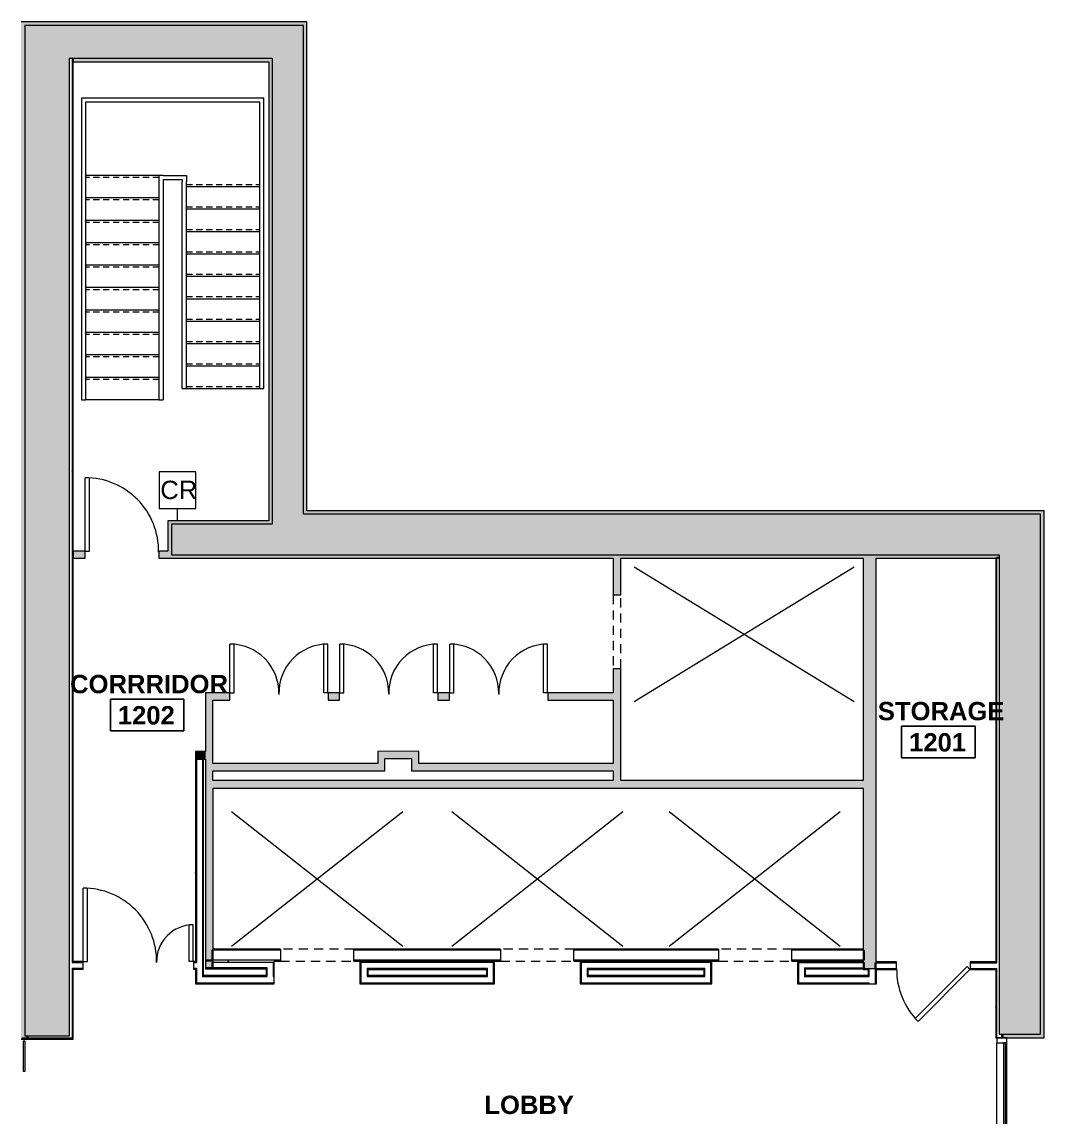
# Model space of a CAD drawing. Header units: inches. Extents: x -326 to 986, y -79 to 1436.
# Drawn here: x 485 to 986, y 898 to 1435 of the extents above; entities that cross this region are included whole.
import ezdxf

# ---------------------------------------------------------------- set-up
doc = ezdxf.new("R2010")
doc.units = ezdxf.units.IN
doc.header["$LTSCALE"] = 48
doc.header["$MEASUREMENT"] = 0
doc.linetypes.add('Overhead', pattern=[0.15625, 0.09375, -0.0625])
doc.linetypes.add('Overhead 1_16_', pattern=[0.101562, 0.0625, -0.039062])
for name, color, linetype, lineweight in [('A-ANNO-NOTE', 4, 'Continuous', 13), ('A-AREA-IDEN', 1, 'Continuous', 9), ('A-DETL-GENF', 247, 'Continuous', 9), ('A-DETL-MEDM', 8, 'Continuous', 20), ('A-DETL-THIN', 8, 'Continuous', 9), ('A-DOOR', 8, 'Continuous', 13), ('A-GLAZ-CURT', 8, 'Continuous', 9), ('A-GLAZ-CWMG', 8, 'Continuous', 9), ('A-WALL', 8, 'Continuous', 13), ('A-WALL-PATT', 8, 'Continuous', 13), ('I-WALL', 8, 'Continuous', 13), ('S-STRS', 8, 'Continuous', 9)]:
    doc.layers.add(name, color=color, linetype=linetype, lineweight=lineweight)
doc.styles.add('Swis721 Lt BT', font='swissl.ttf', dxfattribs={"height": 9})
doc.styles.add('Swis721 Lt BT_B', font='', dxfattribs={"height": 9})
doc.styles.get('Swis721 Lt BT_B').set_extended_font_data('Swis721 Lt BT', bold=True)
pattern_1 = [(0, (0, 0), (30.72, 7.68), [1.267, -21.773, 1.267, -21.773, -122.88]), (0, (0, 0), (30.72, 7.68), [-46.08, 1.267, -44.813, 1.267, -21.773, -53.76]), (0, (0, 0), (30.72, 7.68), [-115.2, 1.267, -14.093, 1.267, -37.133]), (120, (11.52, 3.84), (-22.011075, 22.7643), [1.267, -21.773, 1.267, -21.773, -122.88]), (120, (11.52, 3.84), (-22.011075, 22.7643), [-46.08, 1.267, -44.813, 1.267, -21.773, -53.76]), (120, (11.52, 3.84), (-22.011075, 22.7643), [-115.2, 1.267, -14.093, 1.267, -37.133]), (240, (15.36, 19.2), (-8.708925, -30.4443), [1.267, -21.773, 1.267, -21.773, -122.88]), (240, (15.36, 19.2), (-8.708925, -30.4443), [-46.08, 1.267, -44.813, 1.267, -21.773, -53.76]), (240, (15.36, 19.2), (-8.708925, -30.4443), [-115.2, 1.267, -14.093, 1.267, -37.133])]

# ---------------------------------------------------------------- blocks, each defined once
blk = doc.blocks.new('08 Type A - Single-Flush - 36_ x 84_-8162634-Level XX  POWER _ SIGNAL NEW')
at = {"layer": 'A-DETL-GENF'}
for p, q in [((16.59, -0.46), (-8.83, -25.88)), ((18, -1.87), (-7.46, -27.33)), ((18, -1.87), (16.59, -0.46))]:
    blk.add_line(p, q, dxfattribs=at)
blk.add_arc((18, -1.87), 36, 179.2042, 225, dxfattribs=at)
blk = doc.blocks.new('08 Type A - Single-Flush - 36_ x 84_-6977110-Level XX  POWER _ SIGNAL NEW')
at = {"layer": 'A-DETL-GENF'}
for p, q in [((18, -1.87), (16, -1.87)), ((16, -1.87), (16, -37.82)), ((18, -1.87), (18, -37.87))]:
    blk.add_line(p, q, dxfattribs=at)
blk.add_arc((18, -1.87), 36, 179.2042, 270, dxfattribs=at)
blk = doc.blocks.new('08 Type A - Single-Flush - 36_ x 84_-6977111-Level XX  POWER _ SIGNAL NEW')
at = {"layer": 'A-DETL-GENF'}
for p, q in [((18, -1.75), (16, -1.75)), ((16, -1.75), (16, -37.69)), ((18, -1.75), (18, -37.75))]:
    blk.add_line(p, q, dxfattribs=at)
blk.add_arc((18, -1.75), 36, 179.2042, 270, dxfattribs=at)
blk = doc.blocks.new('08 Type C - Double-Flush - 48_ x 84_-6977113-Level XX  POWER _ SIGNAL NEW')
at = {"layer": 'A-DETL-GENF'}
for p, q in [((-24, -1.75), (-22, -1.75)), ((-24, -1.75), (-24, -25.75)), ((-22, -1.75), (-22, -25.67)), ((24, -1.75), (22, -1.75)), ((22, -1.75), (22, -25.67)), ((24, -1.75), (24, -25.75))]:
    blk.add_line(p, q, dxfattribs=at)
for centre, start, end in [((-24, -1.75), 270, 1.8281), ((24, -1.75), 179.3326, 270)]:
    blk.add_arc(centre, 24, start, end, dxfattribs=at)
blk = doc.blocks.new('Door-Opening - 36_ x 84_-6977114-Level XX  POWER _ SIGNAL NEW')
at = {"layer": 'A-DETL-GENF', "linetype": 'Overhead'}
for p, q in [((17.68, 3), (-18.32, 3)), ((-18.32, -3), (17.68, -3))]:
    blk.add_line(p, q, dxfattribs=at)
at = {"layer": 'A-DETL-MEDM'}
for p, q in [((-18.32, 3), (-18.32, -3)), ((17.68, -3), (17.68, 3))]:
    blk.add_line(p, q, dxfattribs=at)
blk = doc.blocks.new('System Panel - Glazed - Offset-8466815-Level XX  POWER _ SIGNAL NEW')
at = {"layer": 'A-GLAZ-CURT'}
for p, q in [((24.03, 1.75), (-24.03, 1.75)), ((-24.03, 1.75), (-24.03, 0.75)), ((-24.03, 0.75), (24.03, 0.75)), ((24.03, 0.75), (24.03, 1.75))]:
    blk.add_line(p, q, dxfattribs=at)
blk = doc.blocks.new('Rectangular Mullion - 2_5_ x 5_ rectangular-6977135-Level XX  POWER _ SIGNAL NEW')
at = {"layer": 'A-GLAZ-CWMG'}
for p, q in [((963.14, 886.6), (963.14, 934.66)), ((968.14, 886.6), (968.14, 934.66))]:
    blk.add_line(p, q, dxfattribs=at)
blk = doc.blocks.new('Rectangular Mullion - 2_5_ x 5_ rectangular-8466818-Level XX  POWER _ SIGNAL NEW')
at = {"layer": 'A-GLAZ-CWMG'}
for p, q in [((0, 2.5), (-2.5, 2.5)), ((-2.5, 2.5), (-2.5, -2.5)), ((0, -2.5), (0, 2.5)), ((-2.5, -2.5), (0, -2.5))]:
    blk.add_line(p, q, dxfattribs=at)
blk = doc.blocks.new('Door-Opening - 36_ x 84_-6977167-Level XX  POWER _ SIGNAL NEW')
at = {"layer": 'A-DETL-GENF', "linetype": 'Overhead'}
for p, q in [((17.68, 1.88), (-18.32, 1.88)), ((-18.32, -1.87), (17.68, -1.87))]:
    blk.add_line(p, q, dxfattribs=at)
at = {"layer": 'A-DETL-MEDM'}
for p, q in [((-18.32, 1.88), (-18.32, -1.87)), ((17.68, -1.87), (17.68, 1.88))]:
    blk.add_line(p, q, dxfattribs=at)
blk = doc.blocks.new('System Panel - Glazed-8647123-Level XX  POWER _ SIGNAL NEW')
at = {"layer": 'A-GLAZ-CURT'}
for p, q in [((7.375, -0.75), (-7.375, -0.75)), ((-7.375, -0.75), (-7.375, -1.75)), ((-7.375, -1.75), (7.375, -1.75)), ((7.375, -1.75), (7.375, -0.75))]:
    blk.add_line(p, q, dxfattribs=at)
blk = doc.blocks.new('08 Type A - Single-Flush - EXIT DOOR-8691376-Level XX  POWER _ SIGNAL NEW')
at = {"layer": 'A-DETL-GENF'}
for p, q in [((7, 1.87), (7, 19.76)), ((9, 1.87), (9, 19.87)), ((9, 1.87), (7, 1.87))]:
    blk.add_line(p, q, dxfattribs=at)
blk.add_arc((9, 1.87), 18, 90, 181.5918, dxfattribs=at)
blk = doc.blocks.new('Room Tag - Room Name and Number-3379422-Level XX  POWER _ SIGNAL NEW')
at = {"layer": 'A-AREA-IDEN'}
for p, q in [((-0.1881, -0.1636), (-0.1881, -0.0018)), ((-0.1881, -0.0018), (0.1869, -0.0018)), ((0.1869, -0.0018), (-0.1881, -0.0018)), ((-0.1881, -0.0018), (-0.1881, -0.1636)), ((0.1869, -0.0018), (0.1869, -0.1636)), ((0.1869, -0.1636), (0.1869, -0.0018)), ((0.1869, -0.1636), (-0.1881, -0.1636)), ((-0.1881, -0.1636), (0.1869, -0.1636))]:
    blk.add_line(p, q, dxfattribs=at)

msp = doc.modelspace()

# ---------------------------------------------------------------- hatches: boundary and pattern name
at = {"layer": 'A-DETL-GENF'}
h = msp.add_hatch(color=256, dxfattribs=at)
h.paths.add_polyline_path([(858.61, -77.72), (982.64, -77.72), (982.64, -13.14), (735.72, 233.78), (660.14, 233.78), (660.14, 219.53), (734.76, 219.53), (968.39, -14.09), (968.39, -63.34), (738.06, -63.33), (687.39, -12.66), (687.39, -5.72), (673.14, -5.72), (673.14, -18.75), (732.1, -77.72), (764.21, -77.72)], flags=0)
h.paths.add_polyline_path([(962.64, 574.97), (984.64, 574.97), (984.64, 836.48), (964.39, 836.48), (964.39, 591.66), (506.39, 591.66), (506.39, 832.6), (486.14, 832.6), (486.14, 574.97), (910.69, 574.97)], flags=0)
h.paths.add_polyline_path([(877.02, 784.61), (912.77, 784.61), (912.77, 820.36), (902.33, 820.38), (902.33, 832.42), (879.64, 832.42), (879.64, 820.38), (875.64, 820.38), (875.64, 819.13), (594.64, 819.13), (594.64, 832.42), (571.89, 832.42), (571.89, 819.36), (558.02, 819.36), (558.02, 784.61), (593.77, 784.61), (593.77, 808.46), (877.02, 808.46), (877.02, 786.48)], flags=0)
h.paths.add_polyline_path([(508.14, 938.1), (508.14, 1417.55), (607.64, 1417.55), (607.64, 1188.97), (558.14, 1188.97), (558.14, 1174.05), (964.39, 1174.05), (964.39, 938.91), (984.64, 938.91), (984.64, 1193.86), (622.89, 1193.86), (622.89, 1433.6), (486.14, 1433.6), (486.14, 938.1), (506.89, 938.1)], flags=0)
h.paths.add_polyline_path([(8.14, 1117.53), (22.64, 1117.53), (22.64, 1191.89), (-219.48, 1434.01), (-288.01, 1434.01), (-288.01, 1182.01), (-228.61, 1122.61), (-176.25, 1122.61), (-176.25, 1138.46), (-224.25, 1138.46), (-274.61, 1190.61), (-274.61, 1419.61), (-225.31, 1419.61), (8.14, 1186.16), (8.14, 1152.98)], flags=0)
at = {"layer": 'A-WALL-PATT'}
for points in [[(484.39, 1431.85), (486.14, 1431.85), (486.14, 1433.6), (621.14, 1433.6), (621.14, 1435.35), (484.39, 1435.35), (484.39, 1433.6)], [(622.89, 1195.61), (624.64, 1195.61), (624.64, 1435.35), (621.14, 1435.35), (621.14, 1433.6), (622.89, 1433.6), (622.89, 1311.4)], [(484.39, 936.85), (487.89, 936.85), (487.89, 938.1), (486.14, 938.1), (486.14, 1431.85), (484.39, 1431.85), (484.39, 938.1)], [(605.89, 1415.8), (607.64, 1415.8), (607.64, 1417.55), (509.89, 1417.55), (509.89, 1415.8), (601.49, 1415.8)], [(607.64, 1188.97), (607.64, 1415.8), (605.89, 1415.8), (605.89, 1188.97), (606.3, 1188.97)], [(964.39, 1193.86), (982.89, 1193.86), (982.89, 1195.61), (622.89, 1195.61), (622.89, 1193.86), (803.77, 1193.86)], [(986.39, 940.66), (986.39, 1195.61), (982.89, 1195.61), (982.89, 1193.86), (984.64, 1193.86), (984.64, 940.66)], [(556.39, 1175.8), (558.14, 1175.8), (558.14, 1188.97), (559.89, 1188.97), (559.89, 1190.72), (556.39, 1190.72), (556.39, 1188.97)], [(559.89, 1188.97), (605.89, 1188.97), (605.89, 1190.72), (559.89, 1190.72)], [(900.58, 971.1), (904.02, 971.1), (904.02, 1172.3), (897.64, 1172.3), (897.64, 971.1), (900.08, 971.1)], [(574.89, 1063.36), (578.39, 1063.36), (578.39, 1106.22), (574.89, 1106.22), (574.89, 1068.11)], [(573.39, 1073.78), (574.89, 1073.78), (574.89, 1077.53), (570.39, 1077.53), (570.39, 1074.28)], [(662.87, 1068.03), (662.87, 1077.53), (659.37, 1077.51), (659.37, 1068.03)], [(662.87, 1074.03), (675.98, 1074.11), (675.98, 1077.61), (662.87, 1077.53)], [(675.98, 1068.11), (679.48, 1068.11), (679.48, 1077.63), (675.98, 1077.61), (675.98, 1071.61)], [(578.64, 1068.11), (659.37, 1068.11), (659.37, 1071.61), (578.39, 1071.61), (578.39, 1068.11)], [(764.21, 1068.11), (774.89, 1068.11), (774.89, 1071.61), (679.48, 1071.61), (679.48, 1068.11)], [(764.21, 1059.61), (897.64, 1059.61), (897.64, 1063.36), (574.89, 1063.36), (574.89, 1059.61), (617.73, 1059.61)], [(986.39, 937.16), (986.39, 940.66), (984.64, 940.66), (984.64, 938.91), (966.14, 938.91), (966.14, 937.16), (984.64, 937.16)]]:
    msp.add_hatch(color=256, dxfattribs=at).paths.add_polyline_path(points, flags=0)
h = msp.add_hatch(dxfattribs=at)
h.set_pattern_fill('FP1_1', color=256, style=0, pattern_type=2)
h.set_pattern_definition(pattern_1)
h.paths.add_polyline_path([(509.39, 936.85), (509.89, 936.86), (509.89, 971.28), (509.39, 971.28), (509.39, 939.35)], flags=0)
h.paths.add_polyline_path([(509.89, 974.03), (509.89, 1417.55), (509.39, 1417.55), (509.39, 974.03), (509.61, 974.03)], flags=0)
h = msp.add_hatch(color=256, dxfattribs=at)
h.paths.add_polyline_path([(897.64, 1172.3), (964.39, 1172.3), (964.39, 1174.05), (558.14, 1174.05), (558.14, 1175.8), (552.02, 1175.8), (552.02, 1172.3), (778.64, 1172.3)], flags=0)
h.paths.add_polyline_path([(515.77, 1172.3), (515.77, 1175.8), (509.89, 1175.8), (509.89, 1172.3)], flags=0)
h = msp.add_hatch(color=256, dxfattribs=at)
h.paths.add_polyline_path([(774.89, 1063.36), (778.64, 1063.36), (778.64, 1118.22), (774.89, 1118.22), (774.89, 1063.48)], flags=0)
h.paths.add_polyline_path([(778.64, 1154.22), (778.64, 1172.3), (774.89, 1172.3), (774.89, 1154.22)], flags=0)
h = msp.add_hatch(dxfattribs=at)
h.set_pattern_fill('FP1_1', color=256, style=0, pattern_type=2)
h.set_pattern_definition(pattern_1)
h.paths.add_polyline_path([(963.14, 937.16), (963.14, 971.1), (962.64, 971.1), (962.64, 937.16)], flags=0)
h.paths.add_polyline_path([(963.14, 973.85), (963.14, 1172.3), (962.64, 1172.3), (962.64, 973.85)], flags=0)
h = msp.add_hatch(color=256, dxfattribs=at)
h.paths.add_polyline_path([(774.89, 1102.72), (774.89, 1106.22), (742.89, 1106.22), (742.89, 1102.72), (764.21, 1102.72)], flags=0)
h.paths.add_polyline_path([(688.89, 1102.72), (694.64, 1102.72), (694.64, 1106.22), (688.89, 1106.22)], flags=0)
h.paths.add_polyline_path([(635.02, 1102.72), (640.64, 1102.72), (640.64, 1106.22), (635.02, 1106.22)], flags=0)
h.paths.add_polyline_path([(586.77, 1102.72), (586.77, 1106.22), (578.39, 1106.22), (578.39, 1102.72)], flags=0)
h = msp.add_hatch(dxfattribs=at)
h.set_pattern_fill('FP1_1', color=256, style=0, pattern_type=2)
h.set_pattern_definition(pattern_1)
h.paths.add_polyline_path([(570.39, 963.61), (570.39, 971.28), (569.89, 971.28), (569.89, 963.61)], flags=0)
h.paths.add_polyline_path([(570.39, 974.03), (570.39, 1077.03), (569.89, 1077.03), (569.89, 974.03)], flags=0)
h = msp.add_hatch(dxfattribs=at)
h.set_pattern_fill('FP1_1', color=256, style=0, pattern_type=2)
h.set_pattern_definition(pattern_1)
h.paths.add_polyline_path([(573.39, 967.11), (573.89, 967.11), (573.89, 1073.78), (573.39, 1073.77), (573.39, 974.03)], flags=0)
h = msp.add_hatch(color=256, dxfattribs=at)
h.paths.add_polyline_path([(578.64, 971.36), (578.64, 974.61), (574.89, 974.61), (574.89, 971.36), (578.14, 971.36)], flags=0)
h.paths.add_polyline_path([(578.64, 975.11), (578.64, 1059.61), (574.89, 1059.61), (574.89, 975.11), (578.14, 975.11)], flags=0)
h = msp.add_hatch(dxfattribs=at)
h.set_pattern_fill('FP1_1', color=256, style=0, pattern_type=2)
h.set_pattern_definition(pattern_1)
h.paths.add_polyline_path([(862.64, 980.11), (897.64, 980.11), (897.64, 980.61), (862.64, 980.61)], flags=0)
h.paths.add_polyline_path([(826.64, 980.11), (826.64, 980.61), (755.64, 980.61), (755.64, 980.11), (764.21, 980.11)], flags=0)
h.paths.add_polyline_path([(647.64, 980.11), (719.64, 980.11), (719.64, 980.61), (647.64, 980.61)], flags=0)
h.paths.add_polyline_path([(578.64, 980.11), (611.64, 980.11), (611.64, 980.61), (578.64, 980.61)], flags=0)
h = msp.add_hatch(dxfattribs=at)
h.set_pattern_fill('FP1_1', color=256, style=0, pattern_type=2)
h.set_pattern_definition(pattern_1)
h.paths.add_polyline_path([(826.64, 974.61), (826.64, 975.11), (755.64, 975.11), (755.64, 974.61), (764.21, 974.61)], flags=0)
h.paths.add_polyline_path([(868.83, 974.61), (897.64, 974.61), (897.64, 975.11), (862.64, 975.11), (862.64, 974.61), (865.83, 974.61)], flags=0)
h.paths.add_polyline_path([(719.64, 974.61), (719.64, 975.11), (647.64, 975.11), (647.64, 974.61), (690.97, 974.61)], flags=0)
h.paths.add_polyline_path([(575.39, 974.61), (611.64, 974.61), (611.64, 975.11), (575.39, 975.11), (575.39, 974.76)], flags=0)
h = msp.add_hatch(dxfattribs=at)
h.set_pattern_fill('FP1_1', color=256, style=0, pattern_type=2)
h.set_pattern_definition(pattern_1)
h.paths.add_polyline_path([(608.64, 974.11), (608.64, 974.61), (578.64, 974.61), (578.64, 974.11), (608.14, 974.11)], flags=0)
h = msp.add_hatch(dxfattribs=at)
h.set_pattern_fill('FP1_1', color=256, style=0, pattern_type=2)
h.set_pattern_definition(pattern_1)
h.paths.add_polyline_path([(716.2, 974.11), (716.2, 974.61), (651.14, 974.61), (651.14, 974.11), (713.2, 974.11)], flags=0)
h = msp.add_hatch(dxfattribs=at)
h.set_pattern_fill('FP1_1', color=256, style=0, pattern_type=2)
h.set_pattern_definition(pattern_1)
h.paths.add_polyline_path([(822.83, 974.03), (822.83, 974.53), (759.2, 974.53), (759.2, 974.03), (819.83, 974.03)], flags=0)
h = msp.add_hatch(dxfattribs=at)
h.set_pattern_fill('FP1_1', color=256, style=0, pattern_type=2)
h.set_pattern_definition(pattern_1)
h.paths.add_polyline_path([(865.83, 974.11), (897.64, 974.11), (897.64, 974.61), (865.83, 974.61)], flags=0)
h = msp.add_hatch(dxfattribs=at)
h.set_pattern_fill('FP1_1', color=256, style=0, pattern_type=2)
h.set_pattern_definition(pattern_1)
h.paths.add_polyline_path([(962.64, 973.85), (962.64, 974.35), (950.14, 974.35), (950.14, 973.85)], flags=0)
h.paths.add_polyline_path([(904.52, 973.85), (913.89, 973.85), (913.89, 974.35), (904.02, 974.35), (904.02, 973.85)], flags=0)
h = msp.add_hatch(dxfattribs=at)
h.set_pattern_fill('FP1_1', color=256, style=0, pattern_type=2)
h.set_pattern_definition(pattern_1)
h.paths.add_polyline_path([(605.14, 967.11), (605.14, 967.61), (573.89, 967.61), (573.89, 967.11), (581.11, 967.11)], flags=0)
h.paths.add_polyline_path([(608.14, 967.11), (608.64, 967.11), (608.64, 967.61), (608.14, 967.61)], flags=0)
h = msp.add_hatch(dxfattribs=at)
h.set_pattern_fill('FP1_1', color=256, style=0, pattern_type=2)
h.set_pattern_definition(pattern_1)
h.paths.add_polyline_path([(654.64, 970.61), (712.7, 970.61), (712.7, 971.11), (654.64, 971.11)], flags=0)
h = msp.add_hatch(dxfattribs=at)
h.set_pattern_fill('FP1_1', color=256, style=0, pattern_type=2)
h.set_pattern_definition(pattern_1)
h.paths.add_polyline_path([(869.33, 970.86), (897.64, 970.86), (897.64, 971.36), (869.33, 971.36)], flags=0)
h = msp.add_hatch(dxfattribs=at)
h.set_pattern_fill('FP1_1', color=256, style=0, pattern_type=2)
h.set_pattern_definition(pattern_1)
h.paths.add_polyline_path([(716.2, 963.61), (716.2, 964.11), (651.14, 964.11), (651.14, 963.61), (716.18, 963.61)], flags=0)
h = msp.add_hatch(dxfattribs=at)
h.set_pattern_fill('FP1_1', color=256, style=0, pattern_type=2)
h.set_pattern_definition(pattern_1)
h.paths.add_polyline_path([(764.21, 963.61), (822.83, 963.61), (822.83, 964.11), (758.7, 964.11), (758.7, 963.61), (762.2, 963.61)], flags=0)
at = {"layer": 'A-WALL-PATT', "lineweight": 9}
h = msp.add_hatch(dxfattribs=at)
h.set_pattern_fill('FP1_1', color=256, style=0, pattern_type=2)
h.set_pattern_definition(pattern_1)
h.paths.add_polyline_path([(966.14, 937.16), (966.14, 938.91), (965.64, 938.91), (965.64, 937.16)], flags=0)

# ---------------------------------------------------------------- linework, layer by layer
at = {"layer": 'A-ANNO-NOTE'}
for p, q in [((570.14, 1214.72), (552.14, 1214.72)), ((552.14, 1214.72), (552.14, 1196.72)), ((570.14, 1196.72), (570.14, 1214.72)), ((552.14, 1196.72), (570.14, 1196.72)), ((561.14, 1190.72), (561.14, 1196.72)), ((564.14, 1190.72), (558.14, 1190.72))]:
    msp.add_line(p, q, dxfattribs=at)
at = {"layer": 'A-DETL-THIN'}
for p, q in [((622.89, 1433.6), (486.14, 1433.6)), ((486.14, 1433.6), (486.14, 938.1)), ((622.89, 1193.86), (622.89, 1433.6)), ((508.14, 938.1), (508.14, 1417.55)), ((508.14, 1417.55), (607.64, 1417.55)), ((607.64, 1417.55), (607.64, 1188.97)), ((984.64, 1193.86), (622.89, 1193.86)), ((984.64, 938.91), (984.64, 1193.86)), ((607.64, 1188.97), (558.14, 1188.97)), ((558.14, 1188.97), (558.14, 1174.05)), ((558.14, 1174.05), (964.39, 1174.05)), ((964.39, 1174.05), (964.39, 938.91)), ((486.14, 938.1), (508.14, 938.1)), ((964.39, 938.91), (984.64, 938.91))]:
    msp.add_line(p, q, dxfattribs=at)
at = {"layer": 'A-WALL'}
for p, q in [((509.39, 1417.55), (509.39, 974.03)), ((962.64, 1172.3), (963.14, 1172.3)), ((963.14, 973.85), (963.14, 1172.8)), ((570.39, 1077.03), (570.39, 974.03)), ((573.39, 1074.28), (573.39, 967.11)), ((573.89, 1073.78), (573.39, 1073.78)), ((611.64, 980.11), (578.14, 980.11)), ((578.64, 980.11), (578.64, 980.61)), ((719.64, 980.11), (647.64, 980.11)), ((826.64, 980.11), (755.64, 980.11)), ((898.14, 980.11), (862.64, 980.11)), ((897.64, 980.61), (897.64, 980.11)), ((509.39, 974.03), (514.77, 974.03)), ((569.02, 974.03), (570.39, 974.03)), ((611.64, 975.11), (575.39, 975.11)), ((578.64, 974.61), (575.39, 974.61)), ((608.14, 974.11), (578.14, 974.11)), ((578.64, 974.11), (578.64, 974.61)), ((608.14, 974.11), (608.14, 967.11)), ((719.64, 975.11), (647.64, 975.11)), ((651.14, 974.11), (651.14, 964.11)), ((716.2, 974.11), (651.14, 974.11)), ((716.2, 964.11), (716.2, 974.11)), ((826.64, 975.11), (755.64, 975.11)), ((759.2, 974.03), (759.2, 964.11)), ((822.83, 974.03), (759.2, 974.03)), ((822.83, 964.11), (822.83, 974.03)), ((898.14, 975.11), (862.64, 975.11)), ((865.83, 974.11), (865.83, 964.11)), ((865.83, 974.11), (898.14, 974.11)), ((897.64, 974.61), (897.64, 975.11)), ((897.64, 974.61), (897.64, 974.11)), ((903.52, 973.85), (913.89, 973.85)), ((904.02, 974.35), (904.02, 973.85)), ((950.14, 973.85), (963.14, 973.85)), ((509.39, 971.28), (509.39, 936.85)), ((509.39, 971.28), (514.77, 971.28)), ((569.02, 971.28), (570.39, 971.28)), ((570.39, 971.28), (570.39, 964.11)), ((573.39, 967.11), (605.14, 967.11)), ((605.14, 971.36), (575.39, 971.36)), ((605.14, 967.11), (605.14, 971.36)), ((608.14, 967.11), (608.64, 967.11)), ((654.14, 971.11), (654.14, 967.11)), ((713.2, 971.11), (654.14, 971.11)), ((654.14, 967.11), (713.2, 967.11)), ((713.2, 967.11), (713.2, 971.11)), ((762.2, 971.03), (762.2, 967.11)), ((819.83, 971.03), (762.2, 971.03)), ((762.2, 967.11), (819.83, 967.11)), ((819.83, 967.11), (819.83, 971.03)), ((868.83, 971.36), (868.83, 967.11)), ((868.83, 971.36), (898.14, 971.36)), ((868.83, 967.11), (900.58, 967.11)), ((897.64, 971.1), (897.64, 971.36)), ((898.14, 971.1), (903.52, 971.1)), ((898.14, 970.6), (900.08, 970.6)), ((900.58, 967.11), (900.58, 971.1)), ((903.58, 971.1), (913.89, 971.1)), ((903.58, 963.61), (903.58, 971.1)), ((950.14, 971.1), (963.14, 971.1)), ((963.14, 937.16), (963.14, 971.1)), ((570.39, 964.11), (608.64, 964.11)), ((651.14, 964.11), (716.2, 964.11)), ((759.2, 964.11), (822.83, 964.11)), ((865.83, 964.11), (900.58, 964.11)), ((900.58, 963.61), (900.58, 964.11)), ((509.39, 936.85), (484.89, 936.85)), ((965.64, 937.16), (965.64, 938.91))]:
    msp.add_line(p, q, dxfattribs=at)
at = {"layer": 'I-WALL'}
for p, q in [((624.64, 1435.35), (484.39, 1435.35)), ((624.64, 1195.61), (624.64, 1435.35)), ((509.89, 1417.55), (509.89, 1415.8)), ((509.89, 1175.8), (509.89, 1415.8)), ((509.89, 1415.8), (605.89, 1415.8)), ((605.89, 1415.8), (605.89, 1190.72)), ((986.39, 1195.61), (624.64, 1195.61)), ((986.39, 937.16), (986.39, 1195.61)), ((556.39, 1190.72), (556.39, 1175.8)), ((605.89, 1190.72), (556.39, 1190.72)), ((515.77, 1175.8), (509.89, 1175.8)), ((509.89, 1175.8), (509.89, 1172.3)), ((509.89, 974.53), (509.89, 1172.3)), ((509.89, 1172.3), (515.77, 1172.3)), ((515.77, 1172.3), (515.77, 1175.8)), ((556.39, 1175.8), (552.02, 1175.8)), ((552.02, 1175.8), (552.02, 1172.3)), ((552.02, 1172.3), (774.89, 1172.3)), ((774.89, 1172.3), (774.89, 1154.22)), ((778.64, 1172.3), (897.64, 1172.3)), ((778.64, 1154.22), (778.64, 1172.3)), ((897.64, 1172.3), (897.64, 1063.36)), ((904.02, 1172.3), (962.64, 1172.3)), ((904.02, 974.35), (904.02, 1172.3)), ((962.64, 1172.3), (962.64, 974.35)), ((963.14, 1172.8), (964.39, 1172.8)), ((963.14, 1172.3), (964.39, 1172.3)), ((785.17, 1102.01), (893.17, 1168.01)), ((785.17, 1168.01), (893.17, 1102.01)), ((774.89, 1118.22), (774.89, 1106.22)), ((778.64, 1063.36), (778.64, 1118.22)), ((574.89, 1106.22), (574.89, 1077.53)), ((586.77, 1106.22), (574.89, 1106.22)), ((578.39, 1071.61), (578.39, 1102.72)), ((578.39, 1102.72), (586.77, 1102.72)), ((586.77, 1102.72), (586.77, 1106.22)), ((640.64, 1106.22), (635.02, 1106.22)), ((635.02, 1106.22), (635.02, 1102.72)), ((635.02, 1102.72), (640.64, 1102.72)), ((640.64, 1102.72), (640.64, 1106.22)), ((694.64, 1106.22), (688.89, 1106.22)), ((688.89, 1106.22), (688.89, 1102.72)), ((688.89, 1102.72), (694.64, 1102.72)), ((694.64, 1102.72), (694.64, 1106.22)), ((774.89, 1106.22), (742.89, 1106.22)), ((742.89, 1106.22), (742.89, 1102.72)), ((742.89, 1102.72), (774.89, 1102.72)), ((774.89, 1102.72), (774.89, 1071.61)), ((574.89, 1077.53), (569.89, 1077.53)), ((569.89, 1077.53), (569.89, 1073.78)), ((569.89, 1077.03), (570.39, 1077.03)), ((570.39, 1074.28), (573.39, 1074.28)), ((679.48, 1077.63), (659.37, 1077.51)), ((659.37, 1077.51), (659.37, 1071.61)), ((679.48, 1071.61), (679.48, 1077.63)), ((569.89, 1073.78), (569.89, 974.53)), ((570.39, 1073.78), (573.39, 1073.78)), ((573.89, 967.61), (573.89, 1073.78)), ((573.89, 1073.78), (574.89, 1073.78)), ((574.89, 1073.78), (574.89, 1063.36)), ((659.37, 1071.61), (578.39, 1071.61)), ((662.87, 1074.03), (675.98, 1074.11)), ((662.87, 1068.03), (662.87, 1074.03)), ((675.98, 1074.11), (675.98, 1068.11)), ((774.89, 1071.61), (679.48, 1071.61)), ((578.39, 1063.36), (578.39, 1068.11)), ((578.39, 1068.11), (659.37, 1068.11)), ((659.37, 1068.11), (659.37, 1068.03)), ((659.37, 1068.03), (662.87, 1068.03)), ((675.98, 1068.11), (774.89, 1068.11)), ((774.89, 1068.11), (774.89, 1063.36)), ((574.89, 1063.36), (574.89, 970.86)), ((774.89, 1063.36), (578.39, 1063.36)), ((578.64, 1059.61), (897.64, 1059.61)), ((578.64, 980.61), (578.64, 1059.61)), ((897.64, 1063.36), (778.64, 1063.36)), ((897.64, 1059.61), (897.64, 980.61)), ((587.64, 1048.11), (671.64, 982.11)), ((587.64, 982.11), (671.64, 1048.11)), ((695.7, 982.11), (779.7, 1048.11)), ((695.7, 1048.11), (779.7, 982.11)), ((802.33, 982.11), (886.33, 1048.11)), ((802.33, 1048.11), (886.33, 982.11)), ((578.14, 975.11), (578.14, 980.11)), ((611.64, 980.61), (578.64, 980.61)), ((578.64, 975.11), (578.64, 980.11)), ((719.64, 980.61), (647.64, 980.61)), ((826.64, 980.61), (755.64, 980.61)), ((897.64, 980.61), (862.64, 980.61)), ((897.64, 980.11), (897.64, 975.11)), ((898.14, 980.11), (898.14, 975.11)), ((514.77, 974.53), (509.89, 974.53)), ((514.77, 970.78), (514.77, 974.53)), ((569.89, 974.53), (569.02, 974.53)), ((569.02, 974.53), (569.02, 970.78)), ((575.39, 974.61), (575.39, 975.11)), ((578.14, 971.36), (578.14, 974.11)), ((578.64, 971.36), (578.64, 974.11)), ((608.64, 963.61), (608.64, 974.61)), ((608.64, 974.61), (611.64, 974.61)), ((647.64, 974.61), (719.64, 974.61)), ((650.64, 974.61), (650.64, 963.61)), ((716.7, 974.61), (650.64, 974.61)), ((716.7, 963.61), (716.7, 974.61)), ((755.64, 974.61), (826.64, 974.61)), ((758.7, 974.53), (758.7, 963.61)), ((823.33, 974.53), (758.7, 974.53)), ((823.33, 963.61), (823.33, 974.53)), ((862.64, 974.61), (897.64, 974.61)), ((865.33, 974.61), (865.33, 963.61)), ((897.64, 974.61), (865.33, 974.61)), ((897.64, 974.11), (897.64, 971.36)), ((898.14, 974.11), (898.14, 971.36)), ((903.52, 971.1), (903.52, 973.85)), ((913.89, 974.35), (904.02, 974.35)), ((904.02, 971.1), (904.02, 973.85)), ((913.89, 970.6), (913.89, 974.35)), ((962.64, 974.35), (950.14, 974.35)), ((950.14, 974.35), (950.14, 970.6)), ((509.89, 936.35), (509.89, 970.78)), ((509.89, 970.78), (514.77, 970.78)), ((569.02, 970.78), (569.89, 970.78)), ((569.89, 970.78), (569.89, 963.61)), ((604.64, 967.61), (573.89, 967.61)), ((574.89, 970.86), (578.64, 970.86)), ((575.39, 970.86), (575.39, 971.36)), ((578.64, 970.86), (604.64, 970.86)), ((604.64, 970.86), (604.64, 967.61)), ((654.64, 967.61), (654.64, 970.61)), ((654.64, 970.61), (712.7, 970.61)), ((712.7, 967.61), (654.64, 967.61)), ((712.7, 970.61), (712.7, 967.61)), ((762.7, 967.61), (762.7, 970.53)), ((762.7, 970.53), (819.33, 970.53)), ((819.33, 967.61), (762.7, 967.61)), ((819.33, 970.53), (819.33, 967.61)), ((869.33, 967.61), (869.33, 970.86)), ((869.33, 970.86), (897.64, 970.86)), ((900.08, 967.61), (869.33, 967.61)), ((897.64, 970.86), (897.64, 971.1)), ((897.64, 970.86), (897.64, 970.6)), ((897.64, 970.6), (898.14, 970.6)), ((898.14, 970.6), (898.14, 971.1)), ((900.08, 970.6), (900.08, 967.61)), ((904.08, 970.6), (913.89, 970.6)), ((904.08, 963.61), (904.08, 970.6)), ((950.14, 970.6), (962.64, 970.6)), ((962.64, 970.6), (962.64, 937.16)), ((569.89, 963.61), (608.64, 963.61)), ((650.64, 963.61), (716.7, 963.61)), ((758.7, 963.61), (823.33, 963.61)), ((865.33, 963.61), (904.08, 963.61)), ((484.39, 936.35), (487.89, 936.35)), ((484.89, 936.35), (484.89, 936.85)), ((487.39, 936.85), (487.39, 938.1)), ((487.89, 936.85), (487.89, 938.1)), ((487.89, 936.35), (509.89, 936.35)), ((962.64, 937.16), (966.14, 937.16)), ((966.14, 938.91), (966.14, 937.16)), ((966.14, 937.16), (986.39, 937.16))]:
    msp.add_line(p, q, dxfattribs=at)
at = {"layer": 'S-STRS'}
for p, q in [((514.04, 1398.02), (514.04, 1368.7)), ((603.49, 1398.02), (514.04, 1398.02)), ((603.49, 1356.91), (603.49, 1398.02)), ((516.04, 1396.02), (516.04, 1368.7)), ((601.49, 1396.02), (516.04, 1396.02)), ((601.49, 1356.91), (601.49, 1396.02)), ((514.04, 1368.7), (514.04, 1250.02)), ((516.04, 1368.7), (516.04, 1360.02)), ((516.04, 1360.02), (516.04, 1349.02)), ((552.04, 1360.02), (516.04, 1360.02)), ((554.04, 1360.02), (552.04, 1360.02)), ((552.04, 1360.02), (552.04, 1349.02)), ((554.04, 1360.02), (565.49, 1360.02)), ((565.49, 1360.02), (565.49, 1356.91)), ((554.04, 1358.02), (554.04, 1250.02)), ((554.04, 1358.02), (563.49, 1358.02)), ((563.49, 1358.02), (563.49, 1356.91)), ((563.49, 1255.6), (563.49, 1356.91)), ((565.49, 1354.6), (565.49, 1356.91)), ((565.49, 1343.6), (565.49, 1354.6)), ((565.49, 1354.6), (601.49, 1354.6)), ((601.49, 1354.6), (601.49, 1356.91)), ((601.49, 1343.6), (601.49, 1354.6)), ((603.49, 1255.6), (603.49, 1356.91)), ((516.04, 1349.02), (516.04, 1338.02)), ((552.04, 1349.02), (516.04, 1349.02)), ((552.04, 1349.02), (552.04, 1338.02)), ((565.49, 1332.6), (565.49, 1343.6)), ((565.49, 1343.6), (601.49, 1343.6)), ((601.49, 1332.6), (601.49, 1343.6)), ((516.04, 1338.02), (516.04, 1327.02)), ((552.04, 1338.02), (516.04, 1338.02)), ((552.04, 1338.02), (552.04, 1327.02)), ((565.49, 1321.6), (565.49, 1332.6)), ((565.49, 1332.6), (601.49, 1332.6)), ((601.49, 1321.6), (601.49, 1332.6)), ((516.04, 1327.02), (516.04, 1316.02)), ((552.04, 1327.02), (516.04, 1327.02)), ((552.04, 1327.02), (552.04, 1316.02)), ((565.49, 1310.6), (565.49, 1321.6)), ((565.49, 1321.6), (601.49, 1321.6)), ((601.49, 1310.6), (601.49, 1321.6)), ((516.04, 1316.02), (516.04, 1305.02)), ((552.04, 1316.02), (516.04, 1316.02)), ((552.04, 1316.02), (552.04, 1305.02)), ((565.49, 1299.6), (565.49, 1310.6)), ((565.49, 1310.6), (601.49, 1310.6)), ((601.49, 1299.6), (601.49, 1310.6)), ((516.04, 1305.02), (516.04, 1294.02)), ((552.04, 1305.02), (516.04, 1305.02)), ((552.04, 1305.02), (552.04, 1294.02)), ((565.49, 1288.6), (565.49, 1299.6)), ((565.49, 1299.6), (601.49, 1299.6)), ((601.49, 1288.6), (601.49, 1299.6)), ((516.04, 1294.02), (516.04, 1283.02)), ((552.04, 1294.02), (516.04, 1294.02)), ((552.04, 1294.02), (552.04, 1283.02)), ((565.49, 1277.6), (565.49, 1288.6)), ((565.49, 1288.6), (601.49, 1288.6)), ((601.49, 1277.6), (601.49, 1288.6)), ((516.04, 1283.02), (516.04, 1272.02)), ((552.04, 1283.02), (516.04, 1283.02)), ((552.04, 1283.02), (552.04, 1272.02)), ((565.49, 1266.6), (565.49, 1277.6)), ((565.49, 1277.6), (601.49, 1277.6)), ((601.49, 1266.6), (601.49, 1277.6)), ((516.04, 1272.02), (516.04, 1261.02)), ((552.04, 1272.02), (516.04, 1272.02)), ((552.04, 1272.02), (552.04, 1261.02)), ((565.49, 1255.6), (565.49, 1266.6)), ((565.49, 1266.6), (601.49, 1266.6)), ((601.49, 1255.6), (601.49, 1266.6)), ((516.04, 1261.02), (516.04, 1250.02)), ((552.04, 1261.02), (516.04, 1261.02)), ((552.04, 1261.02), (552.04, 1250.02)), ((563.49, 1255.6), (565.49, 1255.6)), ((565.49, 1255.6), (601.49, 1255.6)), ((601.49, 1255.6), (603.49, 1255.6)), ((514.04, 1250.02), (516.04, 1250.02)), ((552.04, 1250.02), (516.04, 1250.02)), ((552.04, 1250.02), (554.04, 1250.02))]:
    msp.add_line(p, q, dxfattribs=at)
at = {"layer": 'S-STRS', "linetype": 'Overhead 1_16_'}
for p, q in [((552.04, 1359.02), (516.04, 1359.02)), ((565.49, 1355.6), (601.49, 1355.6)), ((552.04, 1348.02), (516.04, 1348.02)), ((565.49, 1344.6), (601.49, 1344.6)), ((552.04, 1337.02), (516.04, 1337.02)), ((565.49, 1333.6), (601.49, 1333.6)), ((552.04, 1326.02), (516.04, 1326.02)), ((565.49, 1322.6), (601.49, 1322.6)), ((552.04, 1315.02), (516.04, 1315.02)), ((565.49, 1311.6), (601.49, 1311.6)), ((552.04, 1304.02), (516.04, 1304.02)), ((565.49, 1300.6), (601.49, 1300.6)), ((552.04, 1293.02), (516.04, 1293.02)), ((565.49, 1289.6), (601.49, 1289.6)), ((552.04, 1282.02), (516.04, 1282.02)), ((565.49, 1278.6), (601.49, 1278.6)), ((552.04, 1271.02), (516.04, 1271.02)), ((565.49, 1267.6), (601.49, 1267.6)), ((552.04, 1260.02), (516.04, 1260.02)), ((565.49, 1256.6), (601.49, 1256.6))]:
    msp.add_line(p, q, dxfattribs=at)

# ---------------------------------------------------------------- block references
at = {"layer": 'A-AREA-IDEN', "xscale": 95.99999999999994, "yscale": 95.99999999999994, "zscale": 95.99999999999994}
for p in [(546.26, 1103.39), (934.54, 1090.12)]:
    msp.add_blockref('Room Tag - Room Name and Number-3379422-Level XX  POWER _ SIGNAL NEW', p, dxfattribs=at)
at = {"layer": 'A-DOOR'}
for name, p, rotation in [('08 Type A - Single-Flush - 36_ x 84_-6977111-Level XX  POWER _ SIGNAL NEW', (533.89, 1174.05), 180), ('Door-Opening - 36_ x 84_-6977167-Level XX  POWER _ SIGNAL NEW', (776.77, 1135.9), 270), ('08 Type C - Double-Flush - 48_ x 84_-6977113-Level XX  POWER _ SIGNAL NEW', (610.89, 1104.47), 180), ('08 Type C - Double-Flush - 48_ x 84_-6977113-Level XX  POWER _ SIGNAL NEW', (664.77, 1104.47), 180), ('08 Type C - Double-Flush - 48_ x 84_-6977113-Level XX  POWER _ SIGNAL NEW', (718.77, 1104.47), 180), ('08 Type A - Single-Flush - 36_ x 84_-6977110-Level XX  POWER _ SIGNAL NEW', (532.89, 972.66), 180), ('Door-Opening - 36_ x 84_-6977114-Level XX  POWER _ SIGNAL NEW', (629.32, 977.61), 180), ('Door-Opening - 36_ x 84_-6977114-Level XX  POWER _ SIGNAL NEW', (844.32, 977.61), 180)]:
    msp.add_blockref(name, p, dxfattribs=dict(at, rotation=rotation))
for name, p in [('08 Type A - Single-Flush - EXIT DOOR-8691376-Level XX  POWER _ SIGNAL NEW', (559.89, 972.66)), ('Door-Opening - 36_ x 84_-6977114-Level XX  POWER _ SIGNAL NEW', (737.96, 977.61)), ('08 Type A - Single-Flush - 36_ x 84_-8162634-Level XX  POWER _ SIGNAL NEW', (932.02, 972.47))]:
    msp.add_blockref(name, p, dxfattribs=at)
at = {"layer": 'A-GLAZ-CURT'}
for name, p, rotation in [('System Panel - Glazed-8647123-Level XX  POWER _ SIGNAL NEW', (484.65, 928.13), 90), ('System Panel - Glazed - Offset-8466815-Level XX  POWER _ SIGNAL NEW', (965.64, 910.63), 270)]:
    msp.add_blockref(name, p, dxfattribs=dict(at, rotation=rotation))
at = {"layer": 'A-GLAZ-CWMG', "rotation": 90}
msp.add_blockref('Rectangular Mullion - 2_5_ x 5_ rectangular-8466818-Level XX  POWER _ SIGNAL NEW', (965.64, 937.16), dxfattribs=at)
at = {"layer": 'A-GLAZ-CWMG'}
msp.add_blockref('Rectangular Mullion - 2_5_ x 5_ rectangular-6977135-Level XX  POWER _ SIGNAL NEW', (0, 0), dxfattribs=at)

# ---------------------------------------------------------------- texts
at = {"layer": 'A-ANNO-NOTE', "insert": (552.68, 1210.32), "char_height": 9, "width": 20.604, "attachment_point": 1, "style": 'Swis721 Lt BT'}
msp.add_mtext('CR', dxfattribs=at)
at = {"layer": 'A-AREA-IDEN', "char_height": 9, "attachment_point": 1, "style": 'Swis721 Lt BT_B'}
for s, insert, width in [('CORRRIDOR', (508.4, 1115.1), 91.506), ('STORAGE', (904.79, 1101.84), 71.811), ('1202', (531.85, 1099.78), 33.936), ('1201', (920.13, 1086.52), 33.936), ('LOBBY', (711.71, 908.72), 50.298)]:
    msp.add_mtext(s, dxfattribs=dict(at, insert=insert, width=width))

doc.saveas('drawing.dxf')
